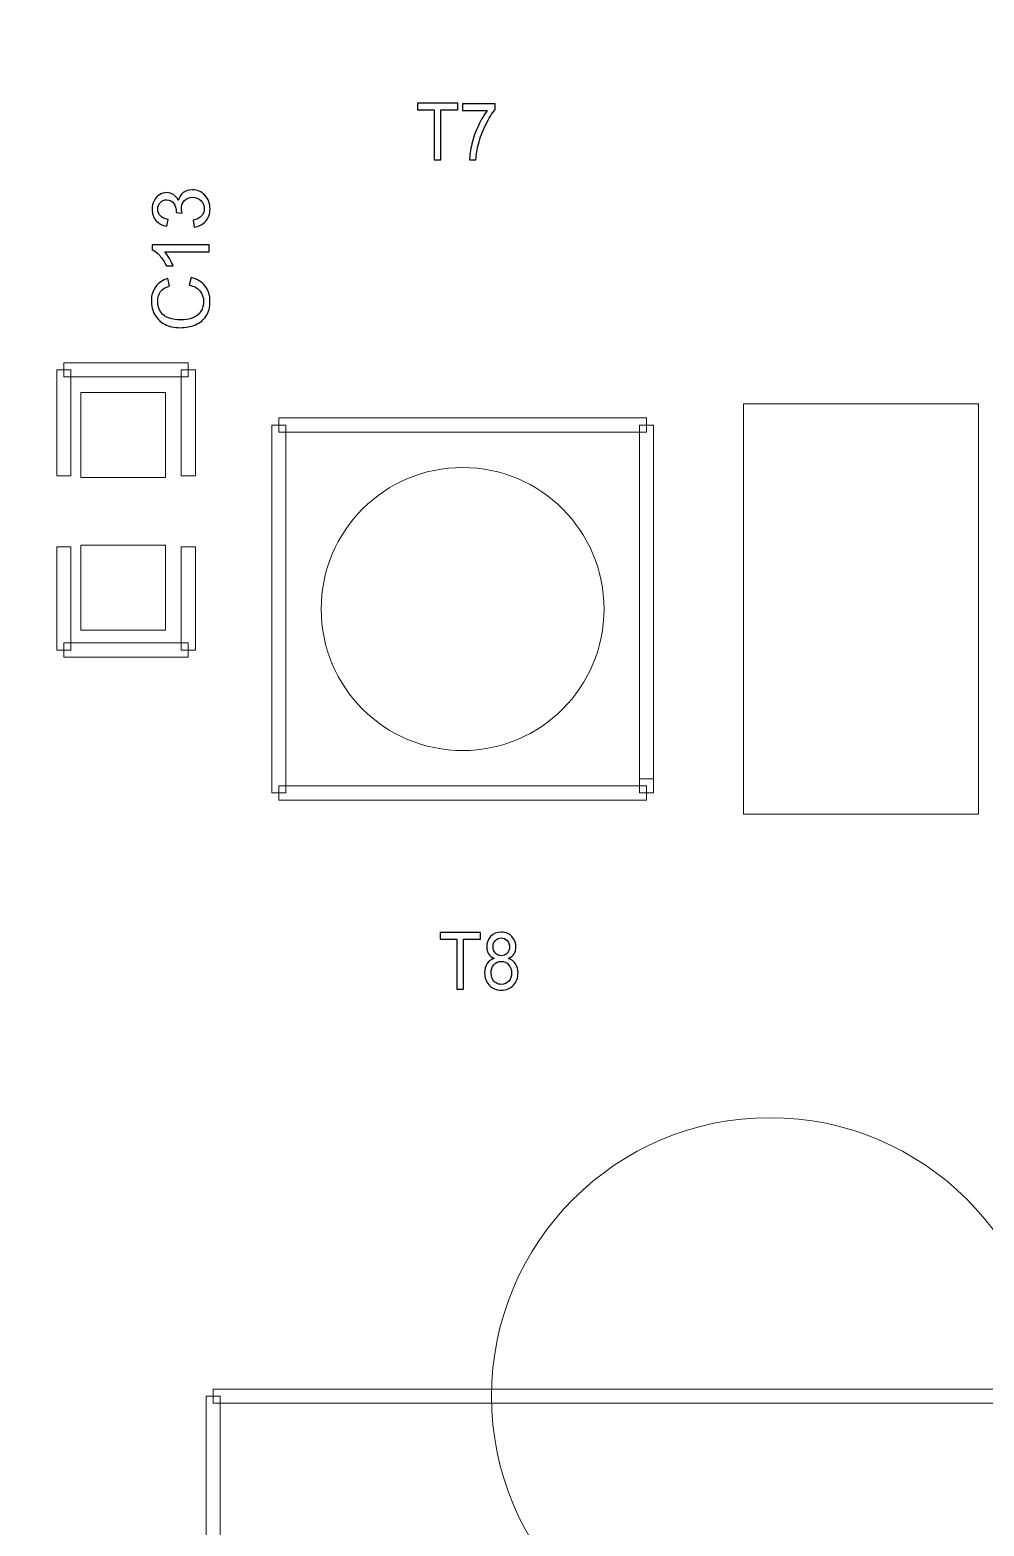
# Model space of a CAD drawing. Header units: millimetres. Extents: x -69 to 39, y -9 to 54.
# Drawn here: x -6.35 to 2.22, y 2.63 to 16.06 of the extents above; entities that cross this region are included whole.
import ezdxf

# ---------------------------------------------------------------- set-up
doc = ezdxf.new("R2010")
doc.units = ezdxf.units.MM
doc.header["$MEASUREMENT"] = 0
for name, color, linetype in [('BG_OUTLINE', 7, 'Continuous'), ('PG_SILKSCREEN_TOP', 7, 'Continuous'), ('PIN_BOTTOM', 7, 'Continuous'), ('PIN_TOP', 7, 'Continuous'), ('RD_SILKSCREEN_TOP', 7, 'Continuous')]:
    doc.layers.add(name, color=color, linetype=linetype)

msp = doc.modelspace()

# ---------------------------------------------------------------- linework, layer by layer
at = {"layer": 'BG_OUTLINE', "color": 176, "lineweight": 9}
msp.add_open_spline([(22.1252, -9.4051), (22.1252, -9.4051), (-56.3279, -9.4051), (-56.3279, -9.4051), (-56.3279, -9.4051), (-56.3279, -9.4051), (-56.3279, 41.6488), (-56.3279, 41.6488), (-56.3279, 41.6488), (-56.3279, 41.6488), (22.3259, 41.6488), (22.3259, 41.6488), (22.3259, 41.6488), (22.9318, 41.6492), (23.513, 41.4088), (23.9418, 40.9807), (23.9418, 40.9807), (24.3705, 40.5525), (24.6115, 39.9687), (24.6119, 39.3628), (24.6119, 39.3628), (24.6119, 39.3628), (24.6119, -7.1191), (24.6119, -7.1191), (24.6119, -7.1191), (24.6123, -7.725), (24.372, -8.3063), (23.9438, -8.735), (23.9438, -8.735), (23.5156, -9.1637), (22.9318, -9.4047), (22.3259, -9.4051), (22.3259, -9.4051), (22.3259, -9.4051), (22.1252, -9.4051), (22.1252, -9.4051)], degree=3, knots=[0, 0, 0, 0, 0.1111111, 0.1111111, 0.1111111, 0.1111111, 0.2222222, 0.2222222, 0.2222222, 0.2222222, 0.3333333, 0.3333333, 0.3333333, 0.3333333, 0.4444444, 0.4444444, 0.4444444, 0.4444444, 0.5555556, 0.5555556, 0.5555556, 0.5555556, 0.6666667, 0.6666667, 0.6666667, 0.6666667, 0.7777778, 0.7777778, 0.7777778, 0.7777778, 0.8888889, 0.8888889, 0.8888889, 0.8888889, 1, 1, 1, 1], dxfattribs=at)
at = {"layer": 'PG_SILKSCREEN_TOP', "lineweight": 9}
for points in [[(-6.0459, 12.9443), (-6.0459, 12.9443), (-6.0459, 13.0713), (-6.0459, 13.0713), (-6.0459, 13.0713), (-6.0459, 13.0713), (-4.9283, 13.0713), (-4.9283, 13.0713), (-4.9283, 13.0713), (-4.9283, 13.0713), (-4.9283, 12.9443), (-4.9283, 12.9443), (-4.9283, 12.9443), (-4.9283, 12.9443), (-6.0459, 12.9443), (-6.0459, 12.9443)], [(-5.9824, 12.0553), (-5.9824, 12.0553), (-6.1094, 12.0553), (-6.1094, 12.0553), (-6.1094, 12.0553), (-6.1094, 12.0553), (-6.1094, 13.0078), (-6.1094, 13.0078), (-6.1094, 13.0078), (-6.1094, 13.0078), (-5.9824, 13.0078), (-5.9824, 13.0078), (-5.9824, 13.0078), (-5.9824, 13.0078), (-5.9824, 12.0553), (-5.9824, 12.0553)], [(-4.9918, 13.0078), (-4.9918, 13.0078), (-4.8648, 13.0078), (-4.8648, 13.0078), (-4.8648, 13.0078), (-4.8648, 13.0078), (-4.8648, 12.0553), (-4.8648, 12.0553), (-4.8648, 12.0553), (-4.8648, 12.0553), (-4.9918, 12.0553), (-4.9918, 12.0553), (-4.9918, 12.0553), (-4.9918, 12.0553), (-4.9918, 13.0078), (-4.9918, 13.0078)], [(-4.052, 9.2105), (-4.052, 9.2105), (-4.179, 9.2105), (-4.179, 9.2105), (-4.179, 9.2105), (-4.179, 9.2105), (-4.179, 12.5125), (-4.179, 12.5125), (-4.179, 12.5125), (-4.179, 12.5125), (-4.052, 12.5125), (-4.052, 12.5125), (-4.052, 12.5125), (-4.052, 12.5125), (-4.052, 9.2105), (-4.052, 9.2105)], [(-4.1155, 12.449), (-4.1155, 12.449), (-4.1155, 12.576), (-4.1155, 12.576), (-4.1155, 12.576), (-4.1155, 12.576), (-0.8135, 12.576), (-0.8135, 12.576), (-0.8135, 12.576), (-0.8135, 12.576), (-0.8135, 12.449), (-0.8135, 12.449), (-0.8135, 12.449), (-0.8135, 12.449), (-4.1155, 12.449), (-4.1155, 12.449)], [(-0.877, 12.5125), (-0.877, 12.5125), (-0.75, 12.5125), (-0.75, 12.5125), (-0.75, 12.5125), (-0.75, 12.5125), (-0.75, 9.3375), (-0.75, 9.3375), (-0.75, 9.3375), (-0.75, 9.3375), (-0.877, 9.3375), (-0.877, 9.3375), (-0.877, 9.3375), (-0.877, 9.3375), (-0.877, 12.5125), (-0.877, 12.5125)], [(-6.1094, 11.4203), (-6.1094, 11.4203), (-5.9824, 11.4203), (-5.9824, 11.4203), (-5.9824, 11.4203), (-5.9824, 11.4203), (-5.9824, 10.4932), (-5.9824, 10.4932), (-5.9824, 10.4932), (-5.9824, 10.4932), (-6.1094, 10.4932), (-6.1094, 10.4932), (-6.1094, 10.4932), (-6.1094, 10.4932), (-6.1094, 11.4203), (-6.1094, 11.4203)], [(-4.8648, 10.4932), (-4.8648, 10.4932), (-4.9918, 10.4932), (-4.9918, 10.4932), (-4.9918, 10.4932), (-4.9918, 10.4932), (-4.9918, 11.4203), (-4.9918, 11.4203), (-4.9918, 11.4203), (-4.9918, 11.4203), (-4.8648, 11.4203), (-4.8648, 11.4203), (-4.8648, 11.4203), (-4.8648, 11.4203), (-4.8648, 10.4932), (-4.8648, 10.4932)], [(-6.0459, 10.4297), (-6.0459, 10.4297), (-6.0459, 10.5567), (-6.0459, 10.5567), (-6.0459, 10.5567), (-6.0459, 10.5567), (-4.9283, 10.5567), (-4.9283, 10.5567), (-4.9283, 10.5567), (-4.9283, 10.5567), (-4.9283, 10.4297), (-4.9283, 10.4297), (-4.9283, 10.4297), (-4.9283, 10.4297), (-6.0459, 10.4297), (-6.0459, 10.4297)], [(-0.8135, 9.274), (-0.8135, 9.274), (-0.8135, 9.147), (-0.8135, 9.147), (-0.8135, 9.147), (-0.8135, 9.147), (-4.1155, 9.147), (-4.1155, 9.147), (-4.1155, 9.147), (-4.1155, 9.147), (-4.1155, 9.274), (-4.1155, 9.274), (-4.1155, 9.274), (-4.1155, 9.274), (-0.8135, 9.274), (-0.8135, 9.274)], [(-0.877, 9.3375), (-0.877, 9.3375), (-0.75, 9.3375), (-0.75, 9.3375), (-0.75, 9.3375), (-0.75, 9.3375), (-0.75, 9.2105), (-0.75, 9.2105), (-0.75, 9.2105), (-0.75, 9.2105), (-0.877, 9.2105), (-0.877, 9.2105), (-0.877, 9.2105), (-0.877, 9.2105), (-0.877, 9.3375), (-0.877, 9.3375)], [(-4.6418, -6.2035), (-4.6418, -6.2035), (-4.7688, -6.2035), (-4.7688, -6.2035), (-4.7688, -6.2035), (-4.7688, -6.2035), (-4.7688, 3.7965), (-4.7688, 3.7965), (-4.7688, 3.7965), (-4.7688, 3.7965), (-4.6418, 3.7965), (-4.6418, 3.7965), (-4.6418, 3.7965), (-4.6418, 3.7965), (-4.6418, -6.2035), (-4.6418, -6.2035)], [(-4.7053, 3.733), (-4.7053, 3.733), (-4.7053, 3.86), (-4.7053, 3.86), (-4.7053, 3.86), (-4.7053, 3.86), (7.295, 3.86), (7.295, 3.86), (7.295, 3.86), (7.295, 3.86), (7.295, 3.733), (7.295, 3.733), (7.295, 3.733), (7.295, 3.733), (-4.7053, 3.733), (-4.7053, 3.733)]]:
    msp.add_open_spline(points, degree=3, knots=[0, 0, 0, 0, 0.25, 0.25, 0.25, 0.25, 0.5, 0.5, 0.5, 0.5, 0.75, 0.75, 0.75, 0.75, 1, 1, 1, 1], dxfattribs=at)
at = {"layer": 'PIN_BOTTOM', "color": 9, "lineweight": 9}
msp.add_open_spline([(2.795, 3.7965), (2.795, 5.1772), (1.6757, 6.2965), (0.295, 6.2965), (0.295, 6.2965), (-1.0857, 6.2965), (-2.205, 5.1772), (-2.205, 3.7965), (-2.205, 3.7965), (-2.205, 2.4158), (-1.0858, 1.2965), (0.295, 1.2965), (0.295, 1.2965), (1.6757, 1.2965), (2.795, 2.4158), (2.795, 3.7965)], degree=3, knots=[0, 0, 0, 0, 0.25, 0.25, 0.25, 0.25, 0.5, 0.5, 0.5, 0.5, 0.75, 0.75, 0.75, 0.75, 1, 1, 1, 1], dxfattribs=at)
at = {"layer": 'PIN_TOP', "color": 8, "lineweight": 9}
for points in [[(-5.1315, 12.0426), (-5.1315, 12.0426), (-5.8935, 12.0426), (-5.8935, 12.0426), (-5.8935, 12.0426), (-5.8935, 12.0426), (-5.8935, 12.8046), (-5.8935, 12.8046), (-5.8935, 12.8046), (-5.8935, 12.8046), (-5.1315, 12.8046), (-5.1315, 12.8046), (-5.1315, 12.8046), (-5.1315, 12.8046), (-5.1315, 12.0426), (-5.1315, 12.0426)], [(0.0585, 9.0214), (0.0585, 9.0214), (0.0585, 12.7016), (0.0585, 12.7016), (0.0585, 12.7016), (0.0585, 12.7016), (2.1687, 12.7016), (2.1687, 12.7016), (2.1687, 12.7016), (2.1687, 12.7016), (2.1687, 9.0214), (2.1687, 9.0214), (2.1687, 9.0214), (2.1687, 9.0214), (0.0585, 9.0214), (0.0585, 9.0214)], [(-1.1945, 10.8615), (-1.1945, 11.5629), (-1.7631, 12.1315), (-2.4645, 12.1315), (-2.4645, 12.1315), (-3.1659, 12.1315), (-3.7345, 11.5629), (-3.7345, 10.8615), (-3.7345, 10.8615), (-3.7345, 10.1601), (-3.1659, 9.5915), (-2.4645, 9.5915), (-2.4645, 9.5915), (-1.7631, 9.5915), (-1.1945, 10.1601), (-1.1945, 10.8615)], [(-5.1315, 10.671), (-5.1315, 10.671), (-5.8935, 10.671), (-5.8935, 10.671), (-5.8935, 10.671), (-5.8935, 10.671), (-5.8935, 11.433), (-5.8935, 11.433), (-5.8935, 11.433), (-5.8935, 11.433), (-5.1315, 11.433), (-5.1315, 11.433), (-5.1315, 11.433), (-5.1315, 11.433), (-5.1315, 10.671), (-5.1315, 10.671)], [(2.795, 3.7965), (2.795, 5.1772), (1.6757, 6.2965), (0.295, 6.2965), (0.295, 6.2965), (-1.0857, 6.2965), (-2.205, 5.1772), (-2.205, 3.7965), (-2.205, 3.7965), (-2.205, 2.4158), (-1.0858, 1.2965), (0.295, 1.2965), (0.295, 1.2965), (1.6757, 1.2965), (2.795, 2.4158), (2.795, 3.7965)]]:
    msp.add_open_spline(points, degree=3, knots=[0, 0, 0, 0, 0.25, 0.25, 0.25, 0.25, 0.5, 0.5, 0.5, 0.5, 0.75, 0.75, 0.75, 0.75, 1, 1, 1, 1], dxfattribs=at)
at = {"layer": 'RD_SILKSCREEN_TOP', "color": 1}
for points, knots in [([(-2.719, 14.8918), (-2.719, 14.8918), (-2.719, 15.3408), (-2.719, 15.3408), (-2.719, 15.3408), (-2.719, 15.3408), (-2.8687, 15.3408), (-2.8687, 15.3408), (-2.8687, 15.3408), (-2.8687, 15.3408), (-2.8687, 15.4009), (-2.8687, 15.4009), (-2.8687, 15.4009), (-2.8687, 15.4009), (-2.5084, 15.4009), (-2.5084, 15.4009), (-2.5084, 15.4009), (-2.5084, 15.4009), (-2.5084, 15.3408), (-2.5084, 15.3408), (-2.5084, 15.3408), (-2.5084, 15.3408), (-2.6588, 15.3408), (-2.6588, 15.3408), (-2.6588, 15.3408), (-2.6588, 15.3408), (-2.6588, 14.8918), (-2.6588, 14.8918), (-2.6588, 14.8918), (-2.6588, 14.8918), (-2.719, 14.8918), (-2.719, 14.8918)], [0, 0, 0, 0, 0.125, 0.125, 0.125, 0.125, 0.25, 0.25, 0.25, 0.25, 0.375, 0.375, 0.375, 0.375, 0.5, 0.5, 0.5, 0.5, 0.625, 0.625, 0.625, 0.625, 0.75, 0.75, 0.75, 0.75, 0.875, 0.875, 0.875, 0.875, 1, 1, 1, 1]), ([(-2.4656, 15.3342), (-2.4656, 15.3342), (-2.4656, 15.3943), (-2.4656, 15.3943), (-2.4656, 15.3943), (-2.4656, 15.3943), (-2.1714, 15.3943), (-2.1714, 15.3943), (-2.1714, 15.3943), (-2.1714, 15.3943), (-2.1714, 15.3457), (-2.1714, 15.3457), (-2.1714, 15.3457), (-2.2003, 15.3112), (-2.229, 15.2653), (-2.2575, 15.2082), (-2.2575, 15.2082), (-2.2858, 15.151), (-2.3078, 15.0921), (-2.3233, 15.0318), (-2.3233, 15.0318), (-2.3345, 14.9891), (-2.3416, 14.9425), (-2.3447, 14.8918), (-2.3447, 14.8918), (-2.3447, 14.8918), (-2.402, 14.8918), (-2.402, 14.8918), (-2.402, 14.8918), (-2.4014, 14.9319), (-2.3945, 14.9802), (-2.381, 15.037), (-2.381, 15.037), (-2.3676, 15.0937), (-2.3483, 15.1484), (-2.3232, 15.2011), (-2.3232, 15.2011), (-2.298, 15.2537), (-2.2713, 15.2981), (-2.2429, 15.3342), (-2.2429, 15.3342), (-2.2429, 15.3342), (-2.4656, 15.3342), (-2.4656, 15.3342)], [0, 0, 0, 0, 0.0909091, 0.0909091, 0.0909091, 0.0909091, 0.1818182, 0.1818182, 0.1818182, 0.1818182, 0.2727273, 0.2727273, 0.2727273, 0.2727273, 0.3636364, 0.3636364, 0.3636364, 0.3636364, 0.4545455, 0.4545455, 0.4545455, 0.4545455, 0.5454545, 0.5454545, 0.5454545, 0.5454545, 0.6363636, 0.6363636, 0.6363636, 0.6363636, 0.7272727, 0.7272727, 0.7272727, 0.7272727, 0.8181818, 0.8181818, 0.8181818, 0.8181818, 0.9090909, 0.9090909, 0.9090909, 0.9090909, 1, 1, 1, 1]), ([(-4.8763, 14.2897), (-4.8763, 14.2897), (-4.8846, 14.3521), (-4.8846, 14.3521), (-4.8846, 14.3521), (-4.8492, 14.3594), (-4.8237, 14.3716), (-4.808, 14.3888), (-4.808, 14.3888), (-4.7924, 14.4061), (-4.7846, 14.4271), (-4.7846, 14.4518), (-4.7846, 14.4518), (-4.7846, 14.4812), (-4.7948, 14.5061), (-4.8152, 14.5264), (-4.8152, 14.5264), (-4.8355, 14.5465), (-4.8608, 14.5567), (-4.8909, 14.5567), (-4.8909, 14.5567), (-4.9196, 14.5567), (-4.9433, 14.5474), (-4.9619, 14.5286), (-4.9619, 14.5286), (-4.9805, 14.5098), (-4.9899, 14.486), (-4.9899, 14.457), (-4.9899, 14.457), (-4.9899, 14.4452), (-4.9875, 14.4305), (-4.9829, 14.4129), (-4.9829, 14.4129), (-4.9829, 14.4129), (-5.0378, 14.4199), (-5.0378, 14.4199), (-5.0378, 14.4199), (-5.0373, 14.4241), (-5.037, 14.4274), (-5.037, 14.43), (-5.037, 14.43), (-5.037, 14.4566), (-5.044, 14.4805), (-5.0579, 14.5018), (-5.0579, 14.5018), (-5.0718, 14.5232), (-5.0932, 14.5338), (-5.1222, 14.5338), (-5.1222, 14.5338), (-5.145, 14.5338), (-5.1641, 14.526), (-5.1791, 14.5105), (-5.1791, 14.5105), (-5.1941, 14.495), (-5.2017, 14.4749), (-5.2017, 14.4504), (-5.2017, 14.4504), (-5.2017, 14.4261), (-5.194, 14.4058), (-5.1788, 14.3897), (-5.1788, 14.3897), (-5.1635, 14.3735), (-5.1405, 14.363), (-5.1099, 14.3584), (-5.1099, 14.3584), (-5.1099, 14.3584), (-5.1211, 14.296), (-5.1211, 14.296), (-5.1211, 14.296), (-5.163, 14.3035), (-5.1955, 14.321), (-5.2185, 14.348), (-5.2185, 14.348), (-5.2415, 14.3751), (-5.2531, 14.4088), (-5.2531, 14.4491), (-5.2531, 14.4491), (-5.2531, 14.4768), (-5.2471, 14.5024), (-5.2352, 14.5258), (-5.2352, 14.5258), (-5.2233, 14.5491), (-5.207, 14.567), (-5.1864, 14.5795), (-5.1864, 14.5795), (-5.1658, 14.5918), (-5.144, 14.5981), (-5.1207, 14.5981), (-5.1207, 14.5981), (-5.0988, 14.5981), (-5.0788, 14.5922), (-5.0606, 14.5803), (-5.0606, 14.5803), (-5.0426, 14.5685), (-5.0283, 14.551), (-5.0176, 14.5279), (-5.0176, 14.5279), (-5.0107, 14.558), (-4.9963, 14.5814), (-4.9743, 14.5981), (-4.9743, 14.5981), (-4.9525, 14.6147), (-4.9252, 14.623), (-4.8923, 14.623), (-4.8923, 14.623), (-4.8479, 14.623), (-4.8102, 14.6069), (-4.7792, 14.5744), (-4.7792, 14.5744), (-4.7483, 14.542), (-4.7329, 14.501), (-4.7329, 14.4515), (-4.7329, 14.4515), (-4.7329, 14.4068), (-4.7462, 14.3697), (-4.7728, 14.3402), (-4.7728, 14.3402), (-4.7994, 14.3107), (-4.8339, 14.2938), (-4.8763, 14.2897)], [0, 0, 0, 0, 0.0333333, 0.0333333, 0.0333333, 0.0333333, 0.0666667, 0.0666667, 0.0666667, 0.0666667, 0.1, 0.1, 0.1, 0.1, 0.1333333, 0.1333333, 0.1333333, 0.1333333, 0.1666667, 0.1666667, 0.1666667, 0.1666667, 0.2, 0.2, 0.2, 0.2, 0.2333333, 0.2333333, 0.2333333, 0.2333333, 0.2666667, 0.2666667, 0.2666667, 0.2666667, 0.3, 0.3, 0.3, 0.3, 0.3333333, 0.3333333, 0.3333333, 0.3333333, 0.3666667, 0.3666667, 0.3666667, 0.3666667, 0.4, 0.4, 0.4, 0.4, 0.4333333, 0.4333333, 0.4333333, 0.4333333, 0.4666667, 0.4666667, 0.4666667, 0.4666667, 0.5, 0.5, 0.5, 0.5, 0.5333333, 0.5333333, 0.5333333, 0.5333333, 0.5666667, 0.5666667, 0.5666667, 0.5666667, 0.6, 0.6, 0.6, 0.6, 0.6333333, 0.6333333, 0.6333333, 0.6333333, 0.6666667, 0.6666667, 0.6666667, 0.6666667, 0.7, 0.7, 0.7, 0.7, 0.7333333, 0.7333333, 0.7333333, 0.7333333, 0.7666667, 0.7666667, 0.7666667, 0.7666667, 0.8, 0.8, 0.8, 0.8, 0.8333333, 0.8333333, 0.8333333, 0.8333333, 0.8666667, 0.8666667, 0.8666667, 0.8666667, 0.9, 0.9, 0.9, 0.9, 0.9333333, 0.9333333, 0.9333333, 0.9333333, 0.9666667, 0.9666667, 0.9666667, 0.9666667, 1, 1, 1, 1]), ([(-4.7419, 14.1292), (-4.7419, 14.1292), (-4.7419, 14.0668), (-4.7419, 14.0668), (-4.7419, 14.0668), (-4.7419, 14.0668), (-5.1402, 14.0668), (-5.1402, 14.0668), (-5.1402, 14.0668), (-5.1258, 14.0517), (-5.1115, 14.032), (-5.0971, 14.0076), (-5.0971, 14.0076), (-5.0828, 13.9831), (-5.072, 13.9611), (-5.0649, 13.9417), (-5.0649, 13.9417), (-5.0649, 13.9417), (-5.1252, 13.9417), (-5.1252, 13.9417), (-5.1252, 13.9417), (-5.1417, 13.9767), (-5.1616, 14.0073), (-5.185, 14.0334), (-5.185, 14.0334), (-5.2084, 14.0595), (-5.2311, 14.0781), (-5.2531, 14.089), (-5.2531, 14.089), (-5.2531, 14.089), (-5.2531, 14.1292), (-5.2531, 14.1292), (-5.2531, 14.1292), (-5.2531, 14.1292), (-4.7419, 14.1292), (-4.7419, 14.1292)], [0, 0, 0, 0, 0.1111111, 0.1111111, 0.1111111, 0.1111111, 0.2222222, 0.2222222, 0.2222222, 0.2222222, 0.3333333, 0.3333333, 0.3333333, 0.3333333, 0.4444444, 0.4444444, 0.4444444, 0.4444444, 0.5555556, 0.5555556, 0.5555556, 0.5555556, 0.6666667, 0.6666667, 0.6666667, 0.6666667, 0.7777778, 0.7777778, 0.7777778, 0.7777778, 0.8888889, 0.8888889, 0.8888889, 0.8888889, 1, 1, 1, 1]), ([(-4.9204, 13.7688), (-4.9204, 13.7688), (-4.9033, 13.8362), (-4.9033, 13.8362), (-4.9033, 13.8362), (-4.8481, 13.8221), (-4.8059, 13.7966), (-4.7767, 13.76), (-4.7767, 13.76), (-4.7477, 13.7233), (-4.7332, 13.6784), (-4.7332, 13.6253), (-4.7332, 13.6253), (-4.7332, 13.5705), (-4.7444, 13.5259), (-4.7667, 13.4915), (-4.7667, 13.4915), (-4.7891, 13.4571), (-4.8214, 13.4309), (-4.8638, 13.413), (-4.8638, 13.413), (-4.9062, 13.3951), (-4.9517, 13.3861), (-5.0003, 13.3861), (-5.0003, 13.3861), (-5.0533, 13.3861), (-5.0995, 13.3962), (-5.139, 13.4165), (-5.139, 13.4165), (-5.1785, 13.4368), (-5.2084, 13.4656), (-5.229, 13.503), (-5.229, 13.503), (-5.2495, 13.5404), (-5.2597, 13.5815), (-5.2597, 13.6264), (-5.2597, 13.6264), (-5.2597, 13.6774), (-5.2467, 13.7202), (-5.2208, 13.7549), (-5.2208, 13.7549), (-5.1948, 13.7896), (-5.1584, 13.8138), (-5.1114, 13.8274), (-5.1114, 13.8274), (-5.1114, 13.8274), (-5.0957, 13.7612), (-5.0957, 13.7612), (-5.0957, 13.7612), (-5.1328, 13.7493), (-5.1597, 13.7323), (-5.1767, 13.7097), (-5.1767, 13.7097), (-5.1936, 13.6873), (-5.202, 13.6591), (-5.202, 13.625), (-5.202, 13.625), (-5.202, 13.5859), (-5.1927, 13.5533), (-5.174, 13.527), (-5.174, 13.527), (-5.1551, 13.5006), (-5.13, 13.4822), (-5.0983, 13.4716), (-5.0983, 13.4716), (-5.0668, 13.4609), (-5.0342, 13.4556), (-5.0007, 13.4556), (-5.0007, 13.4556), (-4.9573, 13.4556), (-4.9196, 13.4619), (-4.8872, 13.4744), (-4.8872, 13.4744), (-4.855, 13.4871), (-4.8308, 13.5067), (-4.8148, 13.5334), (-4.8148, 13.5334), (-4.7988, 13.56), (-4.7909, 13.5888), (-4.7909, 13.6199), (-4.7909, 13.6199), (-4.7909, 13.6576), (-4.8018, 13.6895), (-4.8235, 13.7157), (-4.8235, 13.7157), (-4.8453, 13.7419), (-4.8776, 13.7595), (-4.9204, 13.7688)], [0, 0, 0, 0, 0.0454545, 0.0454545, 0.0454545, 0.0454545, 0.0909091, 0.0909091, 0.0909091, 0.0909091, 0.1363636, 0.1363636, 0.1363636, 0.1363636, 0.1818182, 0.1818182, 0.1818182, 0.1818182, 0.2272727, 0.2272727, 0.2272727, 0.2272727, 0.2727273, 0.2727273, 0.2727273, 0.2727273, 0.3181818, 0.3181818, 0.3181818, 0.3181818, 0.3636364, 0.3636364, 0.3636364, 0.3636364, 0.4090909, 0.4090909, 0.4090909, 0.4090909, 0.4545455, 0.4545455, 0.4545455, 0.4545455, 0.5, 0.5, 0.5, 0.5, 0.5454545, 0.5454545, 0.5454545, 0.5454545, 0.5909091, 0.5909091, 0.5909091, 0.5909091, 0.6363636, 0.6363636, 0.6363636, 0.6363636, 0.6818182, 0.6818182, 0.6818182, 0.6818182, 0.7272727, 0.7272727, 0.7272727, 0.7272727, 0.7727273, 0.7727273, 0.7727273, 0.7727273, 0.8181818, 0.8181818, 0.8181818, 0.8181818, 0.8636364, 0.8636364, 0.8636364, 0.8636364, 0.9090909, 0.9090909, 0.9090909, 0.9090909, 0.9545455, 0.9545455, 0.9545455, 0.9545455, 1, 1, 1, 1]), ([(-2.5158, 7.4496), (-2.5158, 7.4496), (-2.5158, 7.8986), (-2.5158, 7.8986), (-2.5158, 7.8986), (-2.5158, 7.8986), (-2.6655, 7.8986), (-2.6655, 7.8986), (-2.6655, 7.8986), (-2.6655, 7.8986), (-2.6655, 7.9587), (-2.6655, 7.9587), (-2.6655, 7.9587), (-2.6655, 7.9587), (-2.3052, 7.9587), (-2.3052, 7.9587), (-2.3052, 7.9587), (-2.3052, 7.9587), (-2.3052, 7.8986), (-2.3052, 7.8986), (-2.3052, 7.8986), (-2.3052, 7.8986), (-2.4556, 7.8986), (-2.4556, 7.8986), (-2.4556, 7.8986), (-2.4556, 7.8986), (-2.4556, 7.4496), (-2.4556, 7.4496), (-2.4556, 7.4496), (-2.4556, 7.4496), (-2.5158, 7.4496), (-2.5158, 7.4496)], [0, 0, 0, 0, 0.125, 0.125, 0.125, 0.125, 0.25, 0.25, 0.25, 0.25, 0.375, 0.375, 0.375, 0.375, 0.5, 0.5, 0.5, 0.5, 0.625, 0.625, 0.625, 0.625, 0.75, 0.75, 0.75, 0.75, 0.875, 0.875, 0.875, 0.875, 1, 1, 1, 1]), ([(-2.1802, 7.7257), (-2.2034, 7.7351), (-2.2205, 7.7487), (-2.2318, 7.7663), (-2.2318, 7.7663), (-2.2429, 7.7839), (-2.2485, 7.805), (-2.2485, 7.8295), (-2.2485, 7.8295), (-2.2485, 7.8666), (-2.2366, 7.8977), (-2.2128, 7.9229), (-2.2128, 7.9229), (-2.189, 7.9482), (-2.1575, 7.9608), (-2.1179, 7.9608), (-2.1179, 7.9608), (-2.0783, 7.9608), (-2.0463, 7.9479), (-2.0221, 7.9221), (-2.0221, 7.9221), (-1.9979, 7.8962), (-1.9859, 7.8648), (-1.9859, 7.8277), (-1.9859, 7.8277), (-1.9859, 7.8041), (-1.9914, 7.7836), (-2.0024, 7.7661), (-2.0024, 7.7661), (-2.0135, 7.7487), (-2.0303, 7.7351), (-2.0528, 7.7257), (-2.0528, 7.7257), (-2.0249, 7.7155), (-2.0037, 7.6991), (-1.9891, 7.6764), (-1.9891, 7.6764), (-1.9746, 7.6537), (-1.9672, 7.6266), (-1.9672, 7.5952), (-1.9672, 7.5952), (-1.9672, 7.5515), (-1.9811, 7.515), (-2.0085, 7.4854), (-2.0085, 7.4854), (-2.036, 7.4558), (-2.0721, 7.4409), (-2.1171, 7.4409), (-2.1171, 7.4409), (-2.1619, 7.4409), (-2.1979, 7.4558), (-2.2255, 7.4855), (-2.2255, 7.4855), (-2.253, 7.5153), (-2.2668, 7.5524), (-2.2668, 7.5968), (-2.2668, 7.5968), (-2.2668, 7.6299), (-2.2593, 7.6576), (-2.2442, 7.68), (-2.2442, 7.68), (-2.2293, 7.7023), (-2.2079, 7.7176), (-2.1802, 7.7257)], [0, 0, 0, 0, 0.0625, 0.0625, 0.0625, 0.0625, 0.125, 0.125, 0.125, 0.125, 0.1875, 0.1875, 0.1875, 0.1875, 0.25, 0.25, 0.25, 0.25, 0.3125, 0.3125, 0.3125, 0.3125, 0.375, 0.375, 0.375, 0.375, 0.4375, 0.4375, 0.4375, 0.4375, 0.5, 0.5, 0.5, 0.5, 0.5625, 0.5625, 0.5625, 0.5625, 0.625, 0.625, 0.625, 0.625, 0.6875, 0.6875, 0.6875, 0.6875, 0.75, 0.75, 0.75, 0.75, 0.8125, 0.8125, 0.8125, 0.8125, 0.875, 0.875, 0.875, 0.875, 0.9375, 0.9375, 0.9375, 0.9375, 1, 1, 1, 1]), ([(-2.1914, 7.8316), (-2.1914, 7.8076), (-2.1845, 7.7879), (-2.1707, 7.7726), (-2.1707, 7.7726), (-2.1568, 7.7573), (-2.1388, 7.7496), (-2.1167, 7.7496), (-2.1167, 7.7496), (-2.0953, 7.7496), (-2.0776, 7.7572), (-2.0638, 7.7724), (-2.0638, 7.7724), (-2.05, 7.7875), (-2.0433, 7.8061), (-2.0433, 7.8281), (-2.0433, 7.8281), (-2.0433, 7.8511), (-2.0503, 7.8703), (-2.0645, 7.8859), (-2.0645, 7.8859), (-2.0786, 7.9016), (-2.0962, 7.9094), (-2.1173, 7.9094), (-2.1173, 7.9094), (-2.1387, 7.9094), (-2.1563, 7.9017), (-2.1704, 7.8865), (-2.1704, 7.8865), (-2.1845, 7.8712), (-2.1914, 7.8529), (-2.1914, 7.8316)], [0, 0, 0, 0, 0.125, 0.125, 0.125, 0.125, 0.25, 0.25, 0.25, 0.25, 0.375, 0.375, 0.375, 0.375, 0.5, 0.5, 0.5, 0.5, 0.625, 0.625, 0.625, 0.625, 0.75, 0.75, 0.75, 0.75, 0.875, 0.875, 0.875, 0.875, 1, 1, 1, 1]), ([(-2.2095, 7.5965), (-2.2095, 7.5787), (-2.2056, 7.5614), (-2.1981, 7.5448), (-2.1981, 7.5448), (-2.1906, 7.5281), (-2.1794, 7.5151), (-2.1645, 7.506), (-2.1645, 7.506), (-2.1496, 7.4969), (-2.1336, 7.4923), (-2.1164, 7.4923), (-2.1164, 7.4923), (-2.0897, 7.4923), (-2.0677, 7.5019), (-2.0504, 7.5212), (-2.0504, 7.5212), (-2.033, 7.5404), (-2.0243, 7.5648), (-2.0243, 7.5944), (-2.0243, 7.5944), (-2.0243, 7.6246), (-2.0332, 7.6494), (-2.0511, 7.6691), (-2.0511, 7.6691), (-2.069, 7.6888), (-2.0914, 7.6986), (-2.1183, 7.6986), (-2.1183, 7.6986), (-2.1446, 7.6986), (-2.1663, 7.6889), (-2.1835, 7.6695), (-2.1835, 7.6695), (-2.2007, 7.6499), (-2.2095, 7.6256), (-2.2095, 7.5965)], [0, 0, 0, 0, 0.1111111, 0.1111111, 0.1111111, 0.1111111, 0.2222222, 0.2222222, 0.2222222, 0.2222222, 0.3333333, 0.3333333, 0.3333333, 0.3333333, 0.4444444, 0.4444444, 0.4444444, 0.4444444, 0.5555556, 0.5555556, 0.5555556, 0.5555556, 0.6666667, 0.6666667, 0.6666667, 0.6666667, 0.7777778, 0.7777778, 0.7777778, 0.7777778, 0.8888889, 0.8888889, 0.8888889, 0.8888889, 1, 1, 1, 1])]:
    msp.add_open_spline(points, degree=3, knots=knots, dxfattribs=at)

doc.saveas('drawing.dxf')
